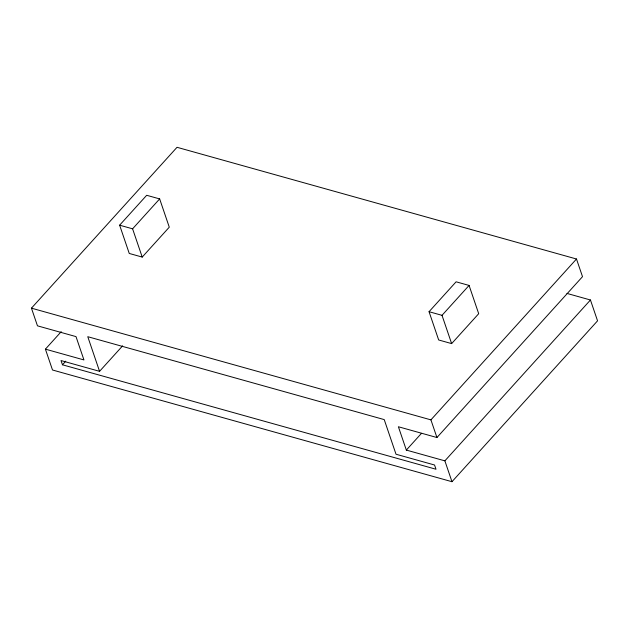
<?xml version="1.0" encoding="UTF-8"?>
<svg xmlns="http://www.w3.org/2000/svg" width="629" height="629" viewBox="0 0 629 629"><rect width="100%" height="100%" fill="white"/><g stroke="black" fill="none" stroke-linecap="round" stroke-linejoin="round"><path stroke-width="0.94" d="M61.217 331.68L45.406 349.15L83.94 359.93L76.007 336.609L37.465 325.83L31.45 308.163L177.024 147.296L576.494 258.999L582.509 276.666L436.935 437.532L398.393 426.753L406.334 450.081L444.876 460.853L451.976 481.704L597.55 320.837L590.45 299.994L566.957 293.421M119.628 225.19L146.683 195.289L159.656 198.913L169.28 227.179L142.217 257.08L129.252 253.456L119.628 225.19L132.593 228.814L142.217 257.08M132.593 228.814L159.656 198.913M122.616 345.856L99.563 371.33L87.769 336.696L384.225 419.598L396.011 454.224L434.553 465.004L435.999 469.242L62.468 364.796L65.754 361.164M429.049 311.709L456.104 281.808L469.077 285.432L478.7 313.706L451.638 343.607L438.672 339.974L429.049 311.709L442.014 315.333L451.638 343.607M442.014 315.333L469.077 285.432M436.935 437.532L430.92 419.865L576.494 258.999M406.334 450.081L421.485 433.334M444.876 460.853L590.45 299.994M31.45 308.163L430.92 419.865M99.563 371.33L61.021 360.551L62.468 364.796M451.976 481.704L52.506 370.001L45.406 349.15"/></g></svg>
